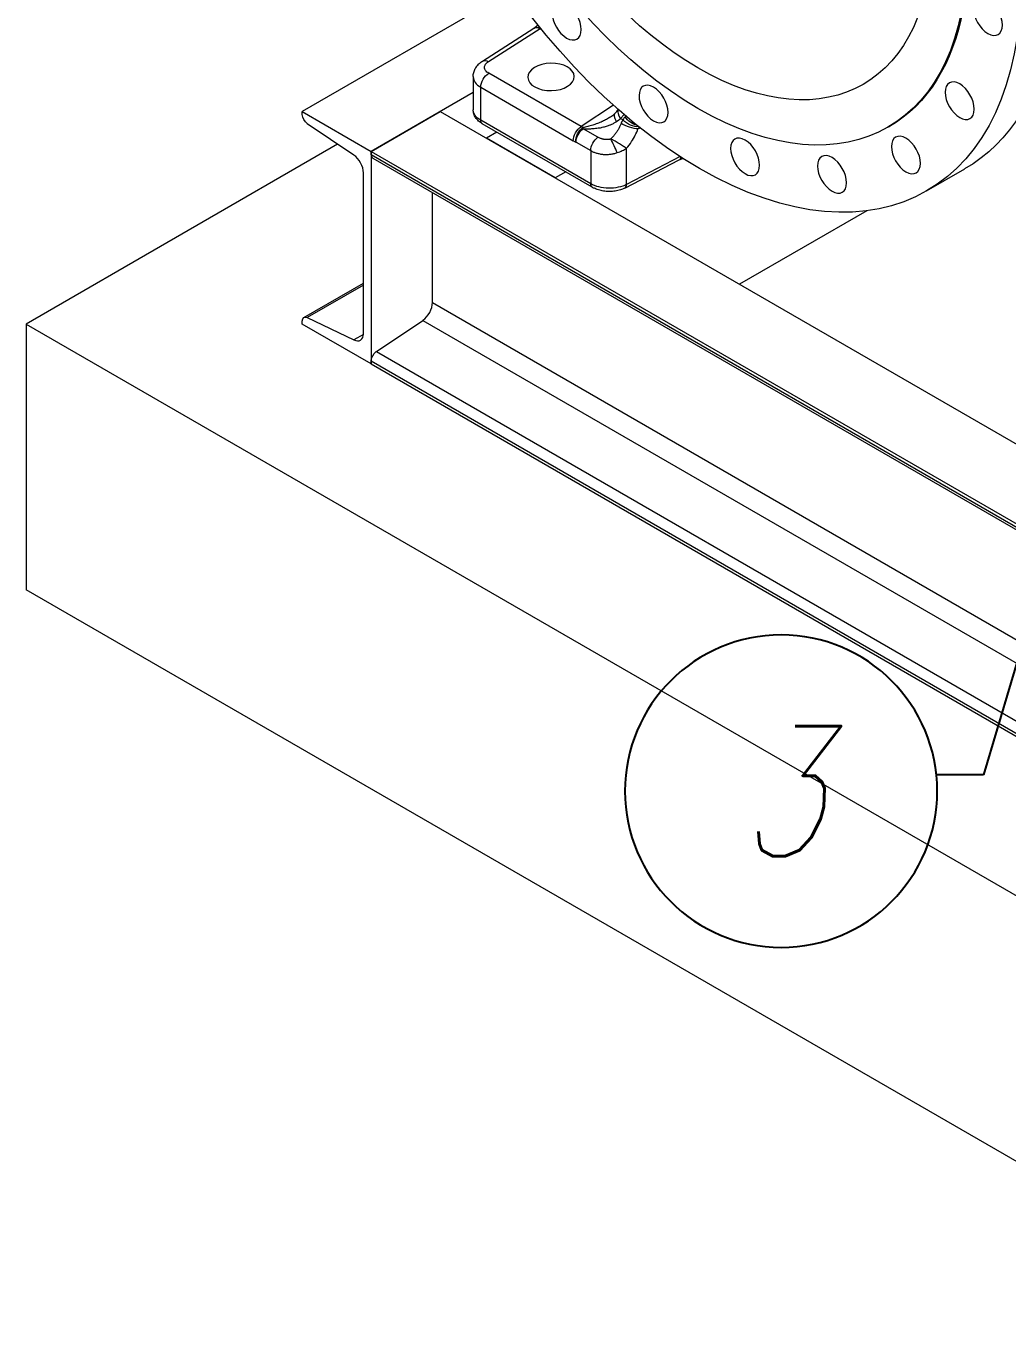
# Model space of a CAD drawing. Header units: millimetres. Extents: x -2122 to 22797, y 3569 to 89276.
# Drawn here: x 5628 to 6383, y 79978 to 80983 of the extents above; entities that cross this region are included whole.
import ezdxf
from ezdxf.enums import TextEntityAlignment as Align

# ---------------------------------------------------------------- set-up
doc = ezdxf.new("R2010")
doc.units = ezdxf.units.MM
doc.header["$LTSCALE"] = 20
doc.layers.add('IA-TEXT', color=2, linetype='Continuous')
doc.layers.add('IA-TRAZ', color=8, linetype='Continuous', lineweight=5)
doc.styles.add('ING-AMB', font='romans.shx', dxfattribs={"width": 0.75, "oblique": 15})
doc.styles.add('SALVADOR', font='romans.shx', dxfattribs={"width": 0.75, "oblique": 15})
doc.dimstyles.new('ING-AMB 16', dxfattribs={"dimscale": 16, "dimtxt": 3, "dimasz": 2.5, "dimexe": 1, "dimexo": 1, "dimgap": 1, "dimtad": 1, "dimdec": 0, "dimzin": 0, "dimdsep": 46, "dimtxsty": 'ING-AMB', "dimcen": 0.1, "dimclrd": 7, "dimclre": 7, "dimclrt": 2, "dimadec": 0, "dimazin": 0, "dimtfac": 1, "dimtdec": 0, "dimtmove": 0, "dimatfit": 0, "dimfxl": 1.25, "dimtfill": 1, "dimtolj": 1, "dimtzin": 0, "dimarcsym": 1})

# ---------------------------------------------------------------- blocks, each defined once
blk = doc.blocks.new('EJE')
blk.add_circle((0, 6), 6)
at = {"style": 'SALVADOR', "oblique": 15, "width": 0.75}
blk.add_attdef('N', text='', height=5, dxfattribs=at).set_placement((0, 6), align=Align.MIDDLE)
blk = doc.blocks.new('A$C6cb7b9ed')
at = {"color": 0, "linetype": 'Continuous', "lineweight": 0, "extrusion": (2.77556e-16, 0.816497, 0.57735)}
for p, q in [((-2468.1, 5043.7), (-2629.2, 4950.7)), ((-2490.7, 4989.4), (-2451.1, 5014.8)), ((-2486.1, 4989.1), (-2446.4, 5014.5)), ((-2451.1, 5014.7), (-2448, 5017.2)), ((-2451.1, 5014.8), (-2451, 5014.8)), ((-2446.4, 5014.5), (-2445.3, 5013.8)), ((-2446.4, 5014.5), (-2446.4, 5014.5)), ((-2446.2, 5014.7), (-2446.1, 5014.8)), ((-2445.8, 5014.5), (-2446.2, 5014.7)), ((-2132.7, 4993.8), (-2132.7, 4993.8)), ((-2497.8, 4977.5), (-2497.8, 4952)), ((-2414.9, 4939.1), (-2485.9, 4980.1)), ((-2142.8, 4974.2), (-2142.8, 4974.2)), ((-2497.8, 4965.3), (-2576.1, 4920.1)), ((-2492, 4969.3), (-2421, 4928.3)), ((-2492, 4944), (-2492, 4969.3)), ((-2147.1, 4967.9), (-2147.1, 4967.9)), ((-2146.1, 4969.3), (-2146.1, 4969.3)), ((-2390.1, 4955.6), (-2414.9, 4939.1)), ((-2629.2, 4950.7), (-2576.1, 4920.1)), ((-2629.2, 4948.4), (-2629.2, 4950.7)), ((-2576.1, 4920.1), (-2523.1, 4950.7)), ((-2523.1, 4950.7), (-1851.3, 4562.9)), ((-2407.5, 4895.2), (-2492, 4944)), ((-2384.5, 4945.3), (-2381.9, 4948.4)), ((-2382.8, 4944.3), (-2384.5, 4945.3)), ((-2380.6, 4947.3), (-2381.1, 4946.7)), ((-2589.6, 4917.2), (-2625.3, 4941.3)), ((-2406.3, 4892.5), (-2490.8, 4941.3)), ((-2479.7, 4934.9), (-2487.7, 4930.3)), ((-2402, 4931), (-2413.3, 4937.5)), ((-2371.2, 4937.4), (-2369.5, 4938.2)), ((-2179.1, 4938.6), (-2178, 4939.3)), ((-2178.5, 4938.9), (-2179, 4938.7)), ((-2602, 4925.6), (-2841.3, 4787.4)), ((-2434.7, 4899.7), (-2487.7, 4930.3)), ((-2418.8, 4927.2), (-2407.5, 4920.7)), ((-2387.3, 4927), (-2387.3, 4927)), ((-2379.9, 4894.7), (-2379.9, 4922.5)), ((-2576.1, 4917.8), (-2576.1, 4920.1)), ((-2576.1, 4920.1), (-1904.4, 4532.3)), ((-2576.1, 4920.1), (-2576.1, 4756.8)), ((-2576.1, 4917.8), (-1904.4, 4529.9)), ((-2574.9, 4915), (-1904.4, 4527.9)), ((-2407.5, 4920.7), (-2407.5, 4895.2)), ((-2402.1, 4918.5), (-2402.1, 4918.5)), ((-2381.3, 4891.9), (-2339.5, 4913.6)), ((-2338.8, 4916.1), (-2379.9, 4894.7)), ((-2339.5, 4913.6), (-2336.7, 4914.7)), ((-2582.1, 4780.3), (-2582.1, 4903.6)), ((-2426.7, 4904.3), (-2434.7, 4899.7)), ((-2149.4, 4889.8), (-2120.1, 4906.7)), ((-2529.1, 4804), (-2529.1, 4888.6)), ((-2195.4, 4874.5), (-2293.3, 4818)), ((-2627.9, 4792.5), (-2582.1, 4818.9)), ((-2582.1, 4817.3), (-2625.3, 4792.4)), ((-2529.1, 4804), (-1904.4, 4443.3)), ((-2625.3, 4792.4), (-2589.6, 4775.2)), ((-2841.3, 4787.4), (-2841.3, 4583.3)), ((-2841.3, 4787.4), (-1851.3, 4215.9)), ((-2629.2, 4787.4), (-2629.2, 4789.8)), ((-2576.1, 4756.8), (-2629.2, 4787.4)), ((-2572.2, 4766.3), (-2536.6, 4790.3)), ((-2536.6, 4790.3), (-1904.4, 4425.3)), ((-2582.2, 4779.5), (-2589.6, 4775.2)), ((-2572.2, 4766.3), (-1904.4, 4380.7)), ((-2576.1, 4756.8), (-2576.1, 4759.1)), ((-2576.1, 4759.1), (-1904.4, 4371.3)), ((-2576.1, 4756.8), (-1904.4, 4369)), ((-1851.3, 4011.8), (-2841.3, 4583.3))]:
    blk.add_line(p, q, dxfattribs=at)
at = {"color": 0, "linetype": 'Continuous', "lineweight": 0, "extrusion": (2.25496e-16, 3.86585e-16, -1)}
blk.add_ellipse((-2324, 5192.2), major_axis=(174.6, -302.5), ratio=0.57735, start_param=-2.356194, end_param=3.926991, dxfattribs=at)
at = {"color": 0, "linetype": 'Continuous', "lineweight": 0, "extrusion": (6.09555e-17, 2.27489e-16, -1)}
blk.add_ellipse((-2325.1, 5191.6), major_axis=(146, -253), ratio=0.57735, start_param=-2.356194, end_param=3.926991, dxfattribs=at)
at = {"color": 0, "linetype": 'Continuous', "lineweight": 0, "extrusion": (2.05178e-16, 3.10756e-16, -1)}
blk.add_ellipse((-2294.8, 5209.1), major_axis=(174.6, -302.5), ratio=0.57735, start_param=-2.356194, end_param=0, dxfattribs=at)
at = {"color": 0, "linetype": 'Continuous', "lineweight": 0, "extrusion": (-1.11022e-16, 1.92296e-16, -1)}
for centre, major_axis, start_param, end_param in [((-2325.1, 5191.6), (127, -220), -2.356194, 3.926991), ((-2426, 5020.1), (7.9, -13.7), -5.497787, 0.785398), ((-2102.3, 5023.6), (-7.9, 13.7), -5.497787, 0.785398), ((-2359.2, 4956.5), (7.9, -13.7), -5.497787, 0.785398), ((-2124, 4959), (7.9, -13.7), -5.497787, 0.785398), ((-2165.3, 4917.3), (7.9, -13.7), -5.497787, 0.785398), ((-2288.9, 4915.9), (7.9, -13.7), -5.497787, 0.785398)]:
    blk.add_ellipse(centre, major_axis=major_axis, ratio=0.57735, start_param=start_param, end_param=end_param, dxfattribs=at)
at = {"color": 0, "linetype": 'Continuous', "lineweight": 0, "extrusion": (4.04911e-16, 2.97874e-16, -1)}
blk.add_ellipse((-2324, 5192.2), major_axis=(146, -253), ratio=0.57735, start_param=-2.356194, end_param=0, dxfattribs=at)
at = {"color": 0, "linetype": 'Continuous', "lineweight": 0, "extrusion": (2.41584e-16, 4.08149e-16, -1)}
blk.add_ellipse((-2445.6, 5007.8), major_axis=(-5.57, 6.93), ratio=0.565696, start_param=0.007312, end_param=0.869514, dxfattribs=at)
at = {"color": 0, "linetype": 'Continuous', "lineweight": 0, "extrusion": (-1.55966e-16, 1.80684e-17, -1)}
blk.add_ellipse((-2445.7, 5007.7), major_axis=(-5.52, 6.97), ratio=0.571791, start_param=0.022018, end_param=0.866046, dxfattribs=at)
at = {"color": 0, "linetype": 'Continuous', "lineweight": 0, "extrusion": (3.81851e-18, 2.00112e-16, -1)}
blk.add_ellipse((-2446.3, 5007.3), major_axis=(-4.79, 7.49), ratio=0.576955, start_param=0, end_param=0.811218, dxfattribs=at)
at = {"color": 0, "linetype": 'Continuous', "lineweight": 0, "extrusion": (9.68221e-17, 2.60121e-16, -1)}
blk.add_ellipse((-2446.2, 5007.3), major_axis=(-4.8, 7.48), ratio=0.575516, start_param=0.000794, end_param=0.81233, dxfattribs=at)
at = {"color": 0, "linetype": 'Continuous', "lineweight": 0}
for centre, major_axis, ratio, start_param, end_param in [((-3029.1, 5599.9), (582.9, -585.2), 0.04193, -0.0075, 0.000313), ((-2446.4, 5018.1), (-2.12, -4.38), 0.438063, 0.908728, 0.919913), ((-2391.3, 4940.8), (-15, -10.9), 0.018736, -4.477111, -4.255845), ((-2375.3, 4936.6), (-0.6, -13), 0.729572, -2.427569, -2.173021), ((-2412.6, 4930), (-1.28, 9.87), 0.033593, -0.704529, -0.562926), ((-2421, 4951.7), (14.3, -24.8), 0.57735, -0.785391, -0.684132), ((-2390, 4924), (-3.86, 8.01), 0.072151, -2.256357, -0.836751), ((-2590.3, 4908.3), (-5.75, 9.96), 0.57735, -2.356194, -0.868637), ((-2342.2, 4918.9), (2.73, -5.26), 0.576955, 0, 0.658285), ((-2341.7, 4919.1), (2.19, -5.51), 0.573314, 0.004029, 0.668325), ((-2384, 4897.2), (2.73, -5.26), 0.576955, 0, 0.811218), ((-2537.2, 4799.3), (5.75, 9.96), 0.57735, -2.272956, -0.785398), ((-2590.3, 4785), (5.75, -9.96), 0.57735, -0.70216, 0.785398)]:
    blk.add_ellipse(centre, major_axis=major_axis, ratio=ratio, start_param=start_param, end_param=end_param, dxfattribs=at)
at = {"color": 0, "linetype": 'Continuous', "lineweight": 0, "extrusion": (2.33836e-16, 1.49526e-16, -1)}
blk.add_ellipse((-2485.9, 4981.9), major_axis=(-4.79, 7.49), ratio=0.576955, start_param=0, end_param=0.811218, dxfattribs=at)
at = {"color": 0, "linetype": 'Continuous', "lineweight": 0, "extrusion": (4.63661e-17, -5.44604e-17, -1)}
blk.add_ellipse((-2438, 4977.3), major_axis=(17.8, 0.4), ratio=0.592266, start_param=-3.913553628801164, end_param=2.369631678378422, dxfattribs=at)
at = {"color": 0, "linetype": 'Continuous', "lineweight": 0, "extrusion": (-1.05311e-16, 3.17196e-16, -1)}
for centre in [(-2485.7, 4973), (-2414.7, 4931.9)]:
    blk.add_ellipse(centre, major_axis=(4.44, 7.7), ratio=0.57735, start_param=-2.356194, end_param=-0.811578, dxfattribs=at)
at = {"color": 0, "linetype": 'Continuous', "lineweight": 0, "extrusion": (2.81007e-16, 2.90437e-16, -1)}
blk.add_ellipse((-2294.7, 5209), major_axis=(139.6, -241.8), ratio=0.57735, start_param=-0.105516, end_param=-0.105387, dxfattribs=at)
at = {"color": 0, "linetype": 'Continuous', "lineweight": 0, "extrusion": (1.33067e-16, 2.69122e-16, -1)}
blk.add_ellipse((-2624.9, 4946), major_axis=(-3, 5.2), ratio=0.57735, start_param=-2.272956, end_param=-0.785398, dxfattribs=at)
at = {"color": 0, "linetype": 'Continuous', "lineweight": 0, "extrusion": (-8.1274e-17, 3.03319e-16, -1)}
blk.add_ellipse((-2487.8, 4946.4), major_axis=(-2.96, -5.13), ratio=0.57735, start_param=0, end_param=0.785398, dxfattribs=at)
at = {"color": 0, "linetype": 'Continuous', "lineweight": 0, "extrusion": (-1.21176e-16, 1.14236e-16, -1)}
blk.add_ellipse((-2381.5, 4942.7), major_axis=(-7.19, 6.78), ratio=0.457903, start_param=-1.077496, end_param=0, dxfattribs=at)
at = {"color": 0, "linetype": 'Continuous', "lineweight": 0, "extrusion": (-2.92028e-17, 3.91435e-16, -1)}
blk.add_ellipse((-2377.9, 4946.8), major_axis=(-7.48, 6.45), ratio=0.604122, start_param=-1.140478, end_param=-0.229667, dxfattribs=at)
at = {"color": 0, "linetype": 'Continuous', "lineweight": 0, "extrusion": (-2.42488e-17, 1.35044e-17, -1)}
blk.add_ellipse((-2376.1, 4945.7), major_axis=(-8.63, 4.81), ratio=0.530943, start_param=-2.502401, end_param=-1.024886, dxfattribs=at)
at = {"color": 0, "linetype": 'Continuous', "lineweight": 0, "extrusion": (-4.08784e-17, 3.75559e-17, -1)}
blk.add_ellipse((-2374.4, 4948.1), major_axis=(-7.27, 6.68), ratio=0.613169, start_param=-2.365687, end_param=-1.160036, dxfattribs=at)
at = {"color": 0, "linetype": 'Continuous', "lineweight": 0, "extrusion": (-2.28958e-16, 1.66424e-16, -1)}
blk.add_ellipse((-2412.6, 4930.9), major_axis=(3.71, 8.08), ratio=0.632766, start_param=-2.300158, end_param=-0.759994, dxfattribs=at)
at = {"color": 0, "linetype": 'Continuous', "lineweight": 0, "extrusion": (5.92297e-17, 1.581e-16, -1)}
blk.add_ellipse((-2412.5, 4930.8), major_axis=(4.44, 7.7), ratio=0.57735, start_param=-2.356194, end_param=-0.916272, dxfattribs=at)
at = {"color": 0, "linetype": 'Continuous', "lineweight": 0, "extrusion": (4.48158e-17, 1.50477e-16, -1)}
blk.add_ellipse((-2414.7, 4955.4), major_axis=(-9.4, 17.4), ratio=0.572221, start_param=-2.472652, end_param=-2.371435, dxfattribs=at)
at = {"color": 0, "linetype": 'Continuous', "lineweight": 0, "extrusion": (-9.01412e-17, -8.53346e-17, -1)}
blk.add_ellipse((-2378, 4941.5), major_axis=(-9.28, 3.38), ratio=0.257838, start_param=-2.481751, end_param=-0.93426, dxfattribs=at)
at = {"color": 0, "linetype": 'Continuous', "lineweight": 0, "extrusion": (1.60822e-16, 2.21048e-16, -1)}
blk.add_ellipse((-2418.8, 4925.6), major_axis=(0.96, -1.66), ratio=0.57735, start_param=-2.457711, end_param=-2.356369, dxfattribs=at)
at = {"color": 0, "linetype": 'Continuous', "lineweight": 0, "extrusion": (-1.72578e-18, 3.85589e-16, -1)}
blk.add_ellipse((-2401.2, 4924.3), major_axis=(4.44, 7.7), ratio=0.57735, start_param=-2.356194, end_param=-0.916272, dxfattribs=at)
at = {"color": 0, "linetype": 'Continuous', "lineweight": 0, "extrusion": (-1.81141e-16, 2.96878e-16, -1)}
blk.add_ellipse((-2571.9, 4920.2), major_axis=(-3, -5.2), ratio=0.57735, start_param=0, end_param=0.785398, dxfattribs=at)
at = {"color": 0, "linetype": 'Continuous', "lineweight": 0, "extrusion": (-1.48742e-17, 2.47807e-16, -1)}
blk.add_ellipse((-2222.1, 4902.4), major_axis=(7.9, -13.7), ratio=0.57735, start_param=-3.926991, end_param=2.356194, dxfattribs=at)
at = {"color": 0, "linetype": 'Continuous', "lineweight": 0, "extrusion": (-2.25496e-16, 3.86585e-16, -1)}
blk.add_ellipse((-2403.3, 4897.6), major_axis=(-2.96, -5.13), ratio=0.57735, start_param=0, end_param=0.785398, dxfattribs=at)
at = {"color": 0, "linetype": 'Continuous', "lineweight": 0, "extrusion": (2.36652e-16, 2.0073e-16, -1)}
blk.add_ellipse((-2624.9, 4787.3), major_axis=(-3, 5.2), ratio=0.57735, start_param=-0.785398, end_param=0.70216, dxfattribs=at)
at = {"color": 0, "linetype": 'Continuous', "lineweight": 0, "extrusion": (-1.12748e-16, 1.93293e-16, -1)}
blk.add_ellipse((-2571.9, 4761.6), major_axis=(3, 5.2), ratio=0.57735, start_param=-2.356194, end_param=-0.868637, dxfattribs=at)
at = {"color": 0, "linetype": 'Continuous', "lineweight": 0}
for points, knots in [([(-2497.8, 4977.5), (-2497.8, 4978.5), (-2497.7, 4979.6), (-2497.1, 4981.7), (-2496.7, 4982.7), (-2495.7, 4984.6), (-2495.1, 4985.5), (-2493.6, 4987.2), (-2492.7, 4988), (-2491.5, 4988.9), (-2491.1, 4989.2), (-2490.7, 4989.4)], [0, 0, 0, 0, 3.44214, 3.44214, 6.933178, 6.933178, 10.515892, 10.515892, 14.239841, 14.239841, 15.681661, 15.681661, 15.681661, 15.681661]), ([(-2485.9, 4980.1), (-2486.9, 4980.7), (-2487.7, 4981.4), (-2488.8, 4982.9), (-2489.1, 4983.7), (-2489.1, 4985.4), (-2488.8, 4986.2), (-2487.8, 4987.8), (-2487.1, 4988.5), (-2486.1, 4989.1)], [3.141593, 3.141593, 3.141593, 3.141593, 3.527747, 3.527747, 3.913901, 3.913901, 4.300055, 4.300055, 4.686209, 4.686209, 4.686209, 4.686209]), ([(-2497.8, 4977.5), (-2497.8, 4977.4), (-2497.8, 4977.4), (-2497.8, 4975.8), (-2497.2, 4974.3), (-2495.3, 4971.6), (-2493.8, 4970.4), (-2492, 4969.3)], [2.3563357, 2.3563357, 2.3563357, 2.3563357, 2.3692845, 2.3692845, 2.7554386, 2.7554386, 3.1415927, 3.1415927, 3.1415927, 3.1415927]), ([(-2492, 4944), (-2493.8, 4945.1), (-2495.3, 4946.3), (-2497.2, 4949), (-2497.8, 4950.4), (-2497.8, 4951.9), (-2497.8, 4952), (-2497.8, 4952)], [0, 0, 0, 0, 0.3861541, 0.3861541, 0.7723082, 0.7723082, 0.7853983, 0.7853983, 0.7853983, 0.7853983]), ([(-2490.8, 4941.3), (-2491.8, 4941.9), (-2492.8, 4942.6), (-2494.5, 4944.2), (-2495.3, 4945.1), (-2496.6, 4946.9), (-2497, 4947.9), (-2497.6, 4949.9), (-2497.8, 4951), (-2497.8, 4952)], [0.000002, 0.000002, 0.000002, 0.000002, 4.049941, 4.049941, 8.126256, 8.126256, 12.006751, 12.006751, 15.579001, 15.579001, 15.579001, 15.579001]), ([(-2392.3, 4946.5), (-2392.4, 4946.4), (-2392.5, 4946.4), (-2392.6, 4946.3), (-2393, 4946), (-2393.5, 4945.8), (-2393.9, 4945.5), (-2394.4, 4945.2), (-2394.9, 4944.9), (-2395.4, 4944.7), (-2395.9, 4944.4), (-2396.4, 4944.1), (-2396.9, 4943.9), (-2397.4, 4943.6), (-2398, 4943.3), (-2398.5, 4943.1), (-2398.6, 4943.1), (-2398.7, 4943), (-2398.7, 4943), (-2399.3, 4942.7), (-2399.9, 4942.5), (-2400.5, 4942.2), (-2401.1, 4942), (-2401.7, 4941.7), (-2402.4, 4941.5), (-2403, 4941.3), (-2403.6, 4941), (-2404.3, 4940.8), (-2404.8, 4940.6), (-2405.3, 4940.5), (-2405.9, 4940.3), (-2406.5, 4940.1), (-2407.2, 4939.9), (-2407.9, 4939.7), (-2408.5, 4939.5), (-2409.2, 4939.3), (-2409.8, 4939.2), (-2410.5, 4939), (-2411.1, 4938.9), (-2411.8, 4938.7), (-2412.3, 4938.6), (-2412.9, 4938.5), (-2413.5, 4938.4)], [0.7528687, 0.7528687, 0.7528687, 0.7528687, 0.7651528, 0.7651528, 0.7651528, 0.820274, 0.820274, 0.820274, 0.8767931, 0.8767931, 0.8767931, 0.9341787, 0.9341787, 0.9341787, 0.9927486, 0.9927486, 0.9927486, 0.9995959, 0.9995959, 0.9995959, 1.0602104, 1.0602104, 1.0602104, 1.1216719, 1.1216719, 1.1216719, 1.1837198, 1.1837198, 1.1837198, 1.2341211, 1.2341211, 1.2341211, 1.2962575, 1.2962575, 1.2962575, 1.3573949, 1.3573949, 1.3573949, 1.4167279, 1.4167279, 1.4167279, 1.4694597, 1.4694597, 1.4694597, 1.4694597]), ([(-2413.3, 4937.5), (-2412.7, 4937.5), (-2412, 4937.5), (-2411.4, 4937.5), (-2410.7, 4937.5), (-2410.1, 4937.5), (-2409.4, 4937.5), (-2408.7, 4937.5), (-2408.1, 4937.5), (-2407.4, 4937.5), (-2406.8, 4937.6), (-2406.3, 4937.6), (-2405.8, 4937.6), (-2405.1, 4937.7), (-2404.4, 4937.7), (-2403.8, 4937.8), (-2403.1, 4937.9), (-2402.5, 4938), (-2401.9, 4938.1), (-2401.2, 4938.1), (-2400.6, 4938.2), (-2400, 4938.3), (-2399.5, 4938.4), (-2399, 4938.5), (-2398.6, 4938.6), (-2398, 4938.8), (-2397.4, 4938.9), (-2396.9, 4939), (-2396.4, 4939.2), (-2395.9, 4939.3), (-2395.3, 4939.4), (-2394.9, 4939.6), (-2394.4, 4939.7), (-2393.9, 4939.9), (-2393.4, 4940.1), (-2393, 4940.2), (-2392.6, 4940.4), (-2392.5, 4940.4), (-2392.5, 4940.4), (-2392.4, 4940.5), (-2392, 4940.6), (-2391.6, 4940.8), (-2391.2, 4941), (-2390.8, 4941.2), (-2390.4, 4941.4), (-2390, 4941.6), (-2389.7, 4941.8), (-2389.3, 4942), (-2389, 4942.2), (-2388.7, 4942.4), (-2388.3, 4942.6), (-2388, 4942.8), (-2387.9, 4942.9), (-2387.8, 4943), (-2387.6, 4943.1)], [4.8170827, 4.8170827, 4.8170827, 4.8170827, 4.876531, 4.876531, 4.876531, 4.9370751, 4.9370751, 4.9370751, 4.99925, 4.99925, 4.99925, 5.0490402, 5.0490402, 5.0490402, 5.1110924, 5.1110924, 5.1110924, 5.1728921, 5.1728921, 5.1728921, 5.2334581, 5.2334581, 5.2334581, 5.2836187, 5.2836187, 5.2836187, 5.3422317, 5.3422317, 5.3422317, 5.3994256, 5.3994256, 5.3994256, 5.4557392, 5.4557392, 5.4557392, 5.5109143, 5.5109143, 5.5109143, 5.5180707, 5.5180707, 5.5180707, 5.5731661, 5.5731661, 5.5731661, 5.6273724, 5.6273724, 5.6273724, 5.6811161, 5.6811161, 5.6811161, 5.7342651, 5.7342651, 5.7342651, 5.7589933, 5.7589933, 5.7589933, 5.7589933]), ([(-2392.3, 4946.5), (-2391.3, 4947.2), (-2390.3, 4948), (-2389.2, 4949), (-2388.9, 4949.3), (-2388.7, 4949.5)], [0, 0, 0, 0, 4.362455, 4.362455, 5.694274, 5.694274, 5.694274, 5.694274]), ([(-2382.8, 4944.3), (-2382.9, 4944.1), (-2383.1, 4943.9), (-2383.3, 4943.5), (-2383.4, 4943.3), (-2383.6, 4943.1), (-2383.6, 4943.1), (-2383.6, 4942.9), (-2383.7, 4942.8), (-2383.8, 4942.6), (-2383.9, 4942.4), (-2384, 4942.2), (-2384, 4942), (-2384.1, 4941.8), (-2384.2, 4941.7), (-2384.2, 4941.6)], [0, 0, 0, 0, 0.000464938, 0.000464938, 0.00085995, 0.00085995, 0.00087405, 0.00087405, 0.00110352, 0.00110352, 0.001333426, 0.001333426, 0.001564968, 0.001564968, 0.0017199, 0.0017199, 0.0017199, 0.0017199]), ([(-2384.2, 4941.6), (-2384.3, 4941.3), (-2384.5, 4940.9), (-2384.6, 4940.5), (-2384.8, 4940.2), (-2384.9, 4939.8), (-2385.1, 4939.5), (-2385.3, 4939.1), (-2385.4, 4938.7), (-2385.6, 4938.3), (-2385.8, 4938), (-2386, 4937.6), (-2386.2, 4937.2), (-2386.4, 4936.9), (-2386.6, 4936.5), (-2386.9, 4936.2), (-2387.1, 4935.8), (-2387.3, 4935.4), (-2387.5, 4935.1), (-2387.8, 4934.7), (-2388, 4934.4), (-2388.2, 4934.1), (-2388.5, 4933.7), (-2388.7, 4933.4), (-2389, 4933.1), (-2389.2, 4932.7), (-2389.5, 4932.4), (-2389.8, 4932.1), (-2390, 4931.8), (-2390.3, 4931.5), (-2390.6, 4931.2), (-2390.8, 4930.9), (-2391.1, 4930.6), (-2391.3, 4930.4), (-2391.6, 4930.1), (-2391.9, 4929.8), (-2392.1, 4929.6)], [0.4729667, 0.4729667, 0.4729667, 0.4729667, 0.5341451, 0.5341451, 0.5341451, 0.5959046, 0.5959046, 0.5959046, 0.6591244, 0.6591244, 0.6591244, 0.7218991, 0.7218991, 0.7218991, 0.7853415, 0.7853415, 0.7853415, 0.8487838, 0.8487838, 0.8487838, 0.9115815, 0.9115815, 0.9115815, 0.9744542, 0.9744542, 0.9744542, 1.0369934, 1.0369934, 1.0369934, 1.0991531, 1.0991531, 1.0991531, 1.1605298, 1.1605298, 1.1605298, 1.2201674, 1.2201674, 1.2201674, 1.2201674]), ([(-2379.9, 4922.5), (-2378.6, 4924), (-2377.3, 4925.8), (-2376.1, 4927.6), (-2374.1, 4930.7), (-2372.4, 4934.1), (-2371.2, 4937.4)], [5.2177135, 5.2177135, 5.2177135, 5.2177135, 5.4349094, 5.4349094, 5.4349094, 5.8102186, 5.8102186, 5.8102186, 5.8102186]), ([(-2371.2, 4937.4), (-2371.1, 4937.5), (-2371, 4937.7), (-2370.9, 4937.8), (-2370.8, 4937.9), (-2370.7, 4938.1), (-2370.6, 4938.2), (-2370.6, 4938.3), (-2370.5, 4938.3), (-2370.4, 4938.4), (-2370.4, 4938.5), (-2370.3, 4938.6), (-2370.2, 4938.7)], [0, 0, 0, 0, 0.0002438947, 0.0002438947, 0.0002438947, 0.0004837246, 0.0004837246, 0.0004837246, 0.0006403689, 0.0006403689, 0.0006403689, 0.0008412037, 0.0008412037, 0.0008412037, 0.0008412037]), ([(-2392.1, 4929.6), (-2392.3, 4929.5), (-2392.4, 4929.5), (-2392.5, 4929.5), (-2392.6, 4929.4), (-2392.7, 4929.4), (-2392.8, 4929.4), (-2393, 4929.3), (-2393.1, 4929.3), (-2393.2, 4929.3), (-2393.3, 4929.3), (-2393.3, 4929.3), (-2393.3, 4929.3), (-2393.4, 4929.3), (-2393.4, 4929.3), (-2393.5, 4929.2), (-2393.7, 4929.2), (-2393.9, 4929.2), (-2394.1, 4929.2), (-2394.2, 4929.1), (-2394.4, 4929.1), (-2394.5, 4929.1), (-2394.6, 4929.1), (-2394.7, 4929.1), (-2394.8, 4929.1), (-2395, 4929.1), (-2395.2, 4929.1), (-2395.4, 4929.1), (-2395.6, 4929.1), (-2395.7, 4929.1), (-2395.8, 4929.1), (-2395.9, 4929.1), (-2396.1, 4929.1), (-2396.2, 4929.2), (-2396.4, 4929.2), (-2396.7, 4929.2), (-2396.9, 4929.2), (-2397, 4929.2), (-2397, 4929.3), (-2397.1, 4929.3), (-2397.2, 4929.3), (-2397.4, 4929.3), (-2397.5, 4929.3), (-2397.7, 4929.4), (-2397.9, 4929.4), (-2398.1, 4929.5), (-2398.2, 4929.5), (-2398.3, 4929.5), (-2398.4, 4929.5), (-2398.5, 4929.6), (-2398.7, 4929.6), (-2398.8, 4929.7), (-2398.9, 4929.7), (-2399, 4929.7), (-2399, 4929.7), (-2399.2, 4929.8), (-2399.4, 4929.8), (-2399.6, 4929.9), (-2399.6, 4929.9), (-2399.7, 4929.9), (-2399.7, 4929.9), (-2399.7, 4930), (-2399.8, 4930), (-2399.9, 4930), (-2400.3, 4930.2), (-2400.6, 4930.3), (-2401, 4930.5), (-2401.3, 4930.6), (-2401.7, 4930.8), (-2402, 4931)], [0, 0, 0, 0, 0.000183296, 0.000183296, 0.000183296, 0.000374016, 0.000374016, 0.000374016, 0.000576406, 0.000576406, 0.000576406, 0.000602713, 0.000602713, 0.000602713, 0.000708992, 0.000708992, 0.000708992, 0.001040251, 0.001040251, 0.001040251, 0.001241461, 0.001241461, 0.001241461, 0.001417984, 0.001417984, 0.001417984, 0.001732647, 0.001732647, 0.001732647, 0.001915191, 0.001915191, 0.001915191, 0.002126976, 0.002126976, 0.002126976, 0.002509998, 0.002509998, 0.002509998, 0.002621129, 0.002621129, 0.002621129, 0.002835969, 0.002835969, 0.002835969, 0.003179296, 0.003179296, 0.003179296, 0.00335602, 0.00335602, 0.00335602, 0.003618354, 0.003618354, 0.003618354, 0.003733307, 0.003733307, 0.003733307, 0.004083327, 0.004083327, 0.004083327, 0.004115144, 0.004115144, 0.004115144, 0.004253953, 0.004253953, 0.004253953, 0.004962945, 0.004962945, 0.004962945, 0.005671937, 0.005671937, 0.005671937, 0.005671937]), ([(-2379.9, 4922.5), (-2380.3, 4922.6), (-2380.7, 4922.9), (-2381.1, 4923.1), (-2381.5, 4923.4), (-2381.9, 4923.6), (-2382.4, 4923.9), (-2382.9, 4924.2), (-2383.4, 4924.5), (-2383.9, 4924.9), (-2384.4, 4925.2), (-2384.9, 4925.6), (-2385.5, 4925.9), (-2386, 4926.3), (-2386.6, 4926.6), (-2387.2, 4927), (-2387.7, 4927.3), (-2388.3, 4927.6), (-2388.8, 4928), (-2389.1, 4928.1), (-2389.4, 4928.3), (-2389.7, 4928.4), (-2390, 4928.6), (-2390.3, 4928.7), (-2390.5, 4928.9), (-2391.1, 4929.1), (-2391.6, 4929.4), (-2392.1, 4929.6)], [-0.000019399, -0.000019399, -0.000019399, -0.000019399, 0.000992149, 0.000992149, 0.000992149, 0.00200404, 0.00200404, 0.00200404, 0.003015932, 0.003015932, 0.003015932, 0.004027823, 0.004027823, 0.004027823, 0.005039715, 0.005039715, 0.005039715, 0.006051607, 0.006051607, 0.006051607, 0.006557552, 0.006557552, 0.006557552, 0.007063498, 0.007063498, 0.007063498, 0.00807539, 0.00807539, 0.00807539, 0.00807539]), ([(-2387.1, 4919.2), (-2386.4, 4919.4), (-2385.8, 4919.6), (-2384.5, 4920.1), (-2383.9, 4920.4), (-2382.7, 4920.9), (-2382.1, 4921.2), (-2381, 4921.8), (-2380.4, 4922.1), (-2379.9, 4922.5)], [0, 0, 0, 0, 0.001073856, 0.001073856, 0.002147711, 0.002147711, 0.003221567, 0.003221567, 0.004295221, 0.004295221, 0.004295221, 0.004295221]), ([(-2407.5, 4920.7), (-2406.8, 4920.3), (-2406.1, 4919.9), (-2404.7, 4919.3), (-2403.9, 4919), (-2402.7, 4918.7), (-2402.3, 4918.6), (-2401.4, 4918.4), (-2401, 4918.3), (-2399.7, 4918), (-2398.8, 4917.9), (-2397, 4917.7), (-2396.1, 4917.7), (-2394.3, 4917.7), (-2393.4, 4917.8), (-2391.5, 4918), (-2390.6, 4918.2), (-2388.8, 4918.6), (-2388, 4918.9), (-2387.1, 4919.2)], [0, 0, 0, 0, 0.00141353, 0.00141353, 0.00282706, 0.00282706, 0.00353383, 0.00353383, 0.0042406, 0.0042406, 0.00565413, 0.00565413, 0.00706766, 0.00706766, 0.00848119, 0.00848119, 0.00989472, 0.00989472, 0.01130826, 0.01130826, 0.01130826, 0.01130826]), ([(-2379.9, 4894.7), (-2381.8, 4893.7), (-2383.9, 4893), (-2388.7, 4892), (-2391.2, 4891.7), (-2396.3, 4891.8), (-2398.9, 4892.2), (-2403.5, 4893.3), (-2405.7, 4894.2), (-2407.5, 4895.2)], [1.596976, 1.596976, 1.596976, 1.596976, 1.98313, 1.98313, 2.369284, 2.369284, 2.755439, 2.755439, 3.141593, 3.141593, 3.141593, 3.141593]), ([(-2381.3, 4891.9), (-2382.4, 4891.4), (-2383.5, 4890.9), (-2386, 4890.1), (-2387.3, 4889.8), (-2390, 4889.4), (-2391.3, 4889.3), (-2394, 4889.3), (-2395.4, 4889.3), (-2398, 4889.6), (-2399.3, 4889.9), (-2401.8, 4890.5), (-2403.1, 4891), (-2404.9, 4891.8), (-2405.6, 4892.1), (-2406.3, 4892.5)], [0, 0, 0, 0, 4.115703, 4.115703, 8.256924, 8.256924, 12.31985, 12.31985, 16.353378, 16.353378, 20.357583, 20.357583, 24.403956, 24.403956, 26.931165, 26.931165, 26.931165, 26.931165])]:
    blk.add_open_spline(points, degree=3, knots=knots, dxfattribs=at)
blk.add_open_spline([(-2388.7, 4949.5), (-2387.8, 4950.4), (-2387, 4951.3), (-2386.3, 4952.2)], degree=3, dxfattribs=at)

msp = doc.modelspace()

# ---------------------------------------------------------------- block references
at = {"layer": 'IA-TEXT'}
ref = msp.add_blockref('EJE', (6208.6, 80275.1), dxfattribs=dict(at, xscale=-20, yscale=20, zscale=20))
ref.add_attrib('N', '3', dxfattribs={"layer": '0', "height": 100, "style": 'SALVADOR', "oblique": 15, "width": 0.75}).set_placement((6208.6, 80395.1), align=Align.MIDDLE)
at = {"layer": 'IA-TRAZ'}
msp.add_blockref('A$C6cb7b9ed', (8469.8, 75966.5, 10192.1), dxfattribs=at)

# ---------------------------------------------------------------- leaders
at = {"layer": 'IA-TEXT'}
msp.add_leader([(6535.3, 80985.7), (6364.1, 80407.6), (6328, 80407.6)], dimstyle='ING-AMB 16', override={"dimgap": 1, "dimtad": 0}, dxfattribs=at)

doc.saveas('drawing.dxf')
